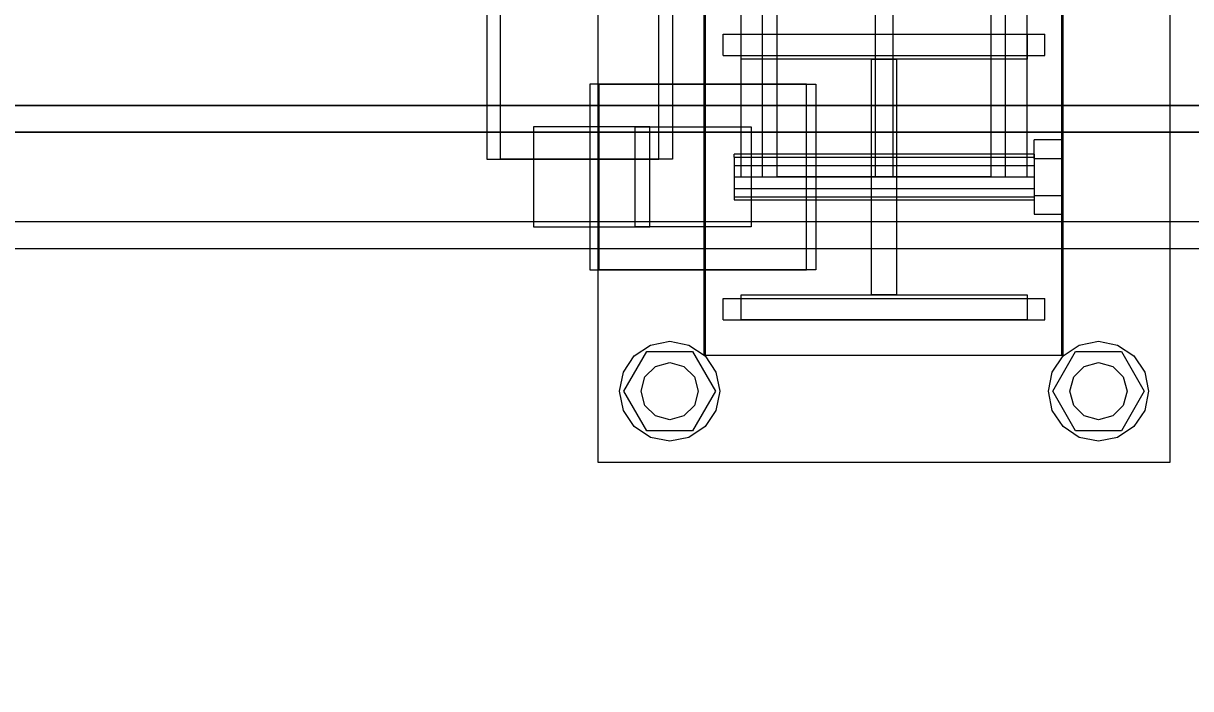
# Model space of a CAD drawing. Header units: millimetres. Extents: x -191664 to 191490, y -197311 to 10263.
# Drawn here: x 2673.2 to 2999.8, y -18573.3 to -18387 of the extents above; entities that cross this region are included whole.
import ezdxf

# ---------------------------------------------------------------- set-up
doc = ezdxf.new("R2010")
doc.units = ezdxf.units.MM
doc.layers.add('COTAS_INSTALACION_P', color=30, linetype='Continuous', lineweight=0)
doc.layers.add('superior_C01', color=7, linetype='Continuous', lineweight=0)
doc.dimstyles.new('PLANTA_100', dxfattribs={"dimtxt": 250, "dimasz": 150, "dimexe": 150, "dimexo": 80, "dimgap": 100, "dimtad": 1, "dimtih": 1, "dimtoh": 1, "dimdec": 1, "dimdsep": 46, "dimcen": 0.09, "dimclrd": 1, "dimclre": 1, "dimclrt": 1, "dimadec": 0, "dimazin": 0, "dimtfac": 1, "dimtdec": 4, "dimtofl": 0, "dimtmove": 0, "dimatfit": 3, "dimfxl": 1, "dimtolj": 1, "dimtzin": 0, "dimarcsym": 0})

# ---------------------------------------------------------------- blocks, each defined once
blk = doc.blocks.new('*D5')
at = {"layer": 'COTAS_INSTALACION_P', "color": 1, "lineweight": -2, "transparency": 16777216}
for p, q in [((-1000, -18080), (-1000, -25850)), ((60117.12, -18080), (60117.12, -25850)), ((-850, -25700), (59967.12, -25700))]:
    blk.add_line(p, q, dxfattribs=at)
at = {"layer": 'COTAS_INSTALACION_P', "color": 1, "transparency": 16777216}
for points in [[(-850, -25675), (-850, -25725), (-1000, -25700)], [(59967.12, -25675), (59967.12, -25725), (60117.12, -25700)]]:
    blk.add_solid(points, dxfattribs=at)
at = {"layer": 'Defpoints', "color": 0, "transparency": 16777216}
for p in [(-1000, -18000), (60117.12, -18000), (60117.12, -25700)]:
    blk.add_point(p, dxfattribs=at)

msp = doc.modelspace()

# ---------------------------------------------------------------- linework, layer by layer
at = {"layer": 'superior_C01', "color": 139, "true_color": 0x354b57}
for p, q in [((2884.04, -17570), (2884.04, -18430)), ((2911.54, -17570), (2911.54, -18430)), ((2916.54, -18430), (2916.54, -17570)), ((2944.04, -18430), (2944.04, -17570)), ((2802.88, -17575), (2802.88, -18425)), ((2806.72, -18425), (2806.72, -17575)), ((2851.01, -18425), (2851.01, -17575)), ((2854.85, -17575), (2854.85, -18425)), ((2874.04, -18397), (2874.04, -18390)), ((2874.04, -18390), (2954.04, -18390)), ((2954.04, -18390), (2954.04, -18397)), ((2954.04, -18397), (2874.04, -18397)), ((2910.54, -18463), (2910.54, -18397)), ((2910.54, -18397), (2917.54, -18397)), ((2917.54, -18397), (2917.54, -18463)), ((2892.34, -18404), (2831.71, -18404)), ((2831.71, -18404), (2831.71, -18456)), ((2834.27, -18404), (2831.71, -18404)), ((2834.27, -18456), (2834.27, -18404)), ((2834.27, -18404), (2894.9, -18404)), ((2892.34, -18456), (2892.34, -18404)), ((2892.34, -18404), (2894.9, -18404)), ((2894.9, -18404), (2894.9, -18456)), ((3469.93, -18410), (2333.1, -18410)), ((2345.91, -18410), (3482.74, -18410)), ((3561.18, -18410), (2424.35, -18410)), ((2440.36, -18410), (3577.19, -18410)), ((3468.33, -18417.5), (2424.35, -18417.5)), ((2440.36, -18417.5), (3484.34, -18417.5)), ((2844.36, -18416), (2815.94, -18416)), ((2815.94, -18416), (2815.94, -18444)), ((2848.45, -18416), (2815.94, -18416)), ((2844.36, -18444), (2844.36, -18416)), ((2844.36, -18416), (2876.88, -18416)), ((2848.45, -18444), (2848.45, -18416)), ((2848.45, -18416), (2876.88, -18416)), ((2876.88, -18416), (2876.88, -18444)), ((2802.88, -18425), (2851.01, -18425)), ((2802.88, -18425), (2806.72, -18425)), ((2854.85, -18425), (2806.72, -18425)), ((2854.85, -18425), (2851.01, -18425)), ((2944.04, -18430), (2884.04, -18430)), ((2916.54, -18430), (2911.54, -18430)), ((2424.35, -18442.5), (3468.33, -18442.5)), ((2440.36, -18442.5), (3484.34, -18442.5)), ((2815.94, -18444), (2844.36, -18444)), ((2815.94, -18444), (2848.45, -18444)), ((2876.88, -18444), (2844.36, -18444)), ((2876.88, -18444), (2848.45, -18444)), ((2333.1, -18450), (3469.93, -18450)), ((2345.91, -18450), (3482.74, -18450)), ((2424.35, -18450), (3561.18, -18450)), ((2440.36, -18450), (3577.19, -18450)), ((2831.71, -18456), (2892.34, -18456)), ((2831.71, -18456), (2834.27, -18456)), ((2894.9, -18456), (2834.27, -18456)), ((2894.9, -18456), (2892.34, -18456)), ((2874.04, -18470), (2874.04, -18463)), ((2874.04, -18463), (2954.04, -18463)), ((2917.54, -18463), (2910.54, -18463)), ((2954.04, -18463), (2954.04, -18470)), ((2954.04, -18470), (2874.04, -18470))]:
    msp.add_line(p, q, dxfattribs=at)
at = {"layer": 'superior_C01', "color": 251, "true_color": 0x4e626d}
for p, q in [((2834.04, -18510), (2834.04, -18350)), ((2994.04, -18350), (2994.04, -18510)), ((2874.04, -18430), (2874.04, -18375)), ((2880.04, -18430), (2880.04, -18375)), ((2948.04, -18430), (2948.04, -18375)), ((2954.04, -18430), (2954.04, -18375)), ((2863.72, -18480), (2863.72, -18380)), ((2864.04, -18480), (2864.04, -18380)), ((2963.72, -18380), (2963.72, -18480)), ((2964.04, -18380), (2964.04, -18480)), ((2869.04, -18390), (2959.04, -18390)), ((2869.04, -18396), (2869.04, -18390)), ((2959.04, -18396), (2959.04, -18390)), ((2869.04, -18396), (2959.04, -18396)), ((2874.04, -18430), (2880.04, -18430)), ((2948.04, -18430), (2954.04, -18430)), ((2869.04, -18464), (2959.04, -18464)), ((2869.04, -18470), (2869.04, -18464)), ((2959.04, -18470), (2959.04, -18464)), ((2869.04, -18470), (2959.04, -18470)), ((2963.72, -18480), (2863.72, -18480)), ((2964.04, -18480), (2864.04, -18480)), ((2994.04, -18510), (2834.04, -18510))]:
    msp.add_line(p, q, dxfattribs=at)
at = {"layer": 'superior_C01', "color": 9, "true_color": 0xaebcc4}
for p, q in [((2956.04, -18424.8), (2956.04, -18419.6)), ((2964.04, -18419.6), (2956.04, -18419.6)), ((2964.04, -18419.6), (2964.04, -18424.8)), ((2872.04, -18424.46), (2872.04, -18423.6)), ((2956.04, -18423.6), (2872.04, -18423.6)), ((2872.04, -18424.46), (2872.04, -18426.8)), ((2872.04, -18424.46), (2956.04, -18424.46)), ((2956.04, -18423.6), (2956.04, -18424.46)), ((2956.04, -18424.46), (2956.04, -18426.8)), ((2956.04, -18424.8), (2956.04, -18435.2)), ((2956.04, -18424.8), (2964.04, -18424.8)), ((2964.04, -18424.8), (2964.04, -18435.2)), ((2872.04, -18426.8), (2872.04, -18430)), ((2872.04, -18426.8), (2956.04, -18426.8)), ((2956.04, -18426.8), (2956.04, -18430)), ((2872.04, -18430), (2872.04, -18433.2)), ((2872.04, -18430), (2956.04, -18430)), ((2956.04, -18430), (2956.04, -18433.2)), ((2872.04, -18433.2), (2872.04, -18435.54)), ((2872.04, -18433.2), (2956.04, -18433.2)), ((2956.04, -18433.2), (2956.04, -18435.54)), ((2872.04, -18435.54), (2872.04, -18436.4)), ((2872.04, -18435.54), (2956.04, -18435.54)), ((2872.04, -18436.4), (2956.04, -18436.4)), ((2956.04, -18435.2), (2956.04, -18440.4)), ((2956.04, -18435.2), (2964.04, -18435.2)), ((2956.04, -18435.54), (2956.04, -18436.4)), ((2964.04, -18435.2), (2964.04, -18440.4)), ((2956.04, -18440.4), (2964.04, -18440.4)), ((2844.14, -18480.1), (2848.68, -18477.07)), ((2848.68, -18477.07), (2854.04, -18476)), ((2854.04, -18476), (2859.4, -18477.07)), ((2859.4, -18477.07), (2863.94, -18480.1)), ((2964.14, -18480.1), (2968.68, -18477.07)), ((2968.68, -18477.07), (2974.04, -18476)), ((2974.04, -18476), (2979.4, -18477.07)), ((2979.4, -18477.07), (2983.94, -18480.1)), ((2841.11, -18484.64), (2844.14, -18480.1)), ((2841.24, -18490), (2847.64, -18478.91)), ((2847.64, -18478.91), (2860.44, -18478.91)), ((2860.44, -18478.91), (2866.84, -18490)), ((2863.94, -18480.1), (2866.98, -18484.64)), ((2961.11, -18484.64), (2964.14, -18480.1)), ((2961.24, -18490), (2967.64, -18478.91)), ((2967.64, -18478.91), (2980.44, -18478.91)), ((2980.44, -18478.91), (2986.84, -18490)), ((2983.94, -18480.1), (2986.98, -18484.64)), ((2847.11, -18486), (2850.04, -18483.07)), ((2850.04, -18483.07), (2854.04, -18482)), ((2854.04, -18482), (2858.04, -18483.07)), ((2858.04, -18483.07), (2860.97, -18486)), ((2967.11, -18486), (2970.04, -18483.07)), ((2970.04, -18483.07), (2974.04, -18482)), ((2974.04, -18482), (2978.04, -18483.07)), ((2978.04, -18483.07), (2980.97, -18486)), ((2840.04, -18490), (2841.11, -18484.64)), ((2846.04, -18490), (2847.11, -18486)), ((2860.97, -18486), (2862.04, -18490)), ((2866.98, -18484.64), (2868.04, -18490)), ((2960.04, -18490), (2961.11, -18484.64)), ((2966.04, -18490), (2967.11, -18486)), ((2980.97, -18486), (2982.04, -18490)), ((2986.98, -18484.64), (2988.04, -18490)), ((2841.11, -18495.36), (2840.04, -18490)), ((2847.64, -18501.09), (2841.24, -18490)), ((2847.11, -18494), (2846.04, -18490)), ((2866.84, -18490), (2860.44, -18501.09)), ((2862.04, -18490), (2860.97, -18494)), ((2868.04, -18490), (2866.98, -18495.36)), ((2961.11, -18495.36), (2960.04, -18490)), ((2967.64, -18501.09), (2961.24, -18490)), ((2967.11, -18494), (2966.04, -18490)), ((2986.84, -18490), (2980.44, -18501.09)), ((2982.04, -18490), (2980.97, -18494)), ((2988.04, -18490), (2986.98, -18495.36)), ((2844.14, -18499.9), (2841.11, -18495.36)), ((2850.04, -18496.93), (2847.11, -18494)), ((2854.04, -18498), (2850.04, -18496.93)), ((2858.04, -18496.93), (2854.04, -18498)), ((2860.97, -18494), (2858.04, -18496.93)), ((2866.98, -18495.36), (2863.94, -18499.9)), ((2964.14, -18499.9), (2961.11, -18495.36)), ((2970.04, -18496.93), (2967.11, -18494)), ((2974.04, -18498), (2970.04, -18496.93)), ((2978.04, -18496.93), (2974.04, -18498)), ((2980.97, -18494), (2978.04, -18496.93)), ((2986.98, -18495.36), (2983.94, -18499.9)), ((2848.68, -18502.93), (2844.14, -18499.9)), ((2863.94, -18499.9), (2859.4, -18502.93)), ((2968.68, -18502.93), (2964.14, -18499.9)), ((2983.94, -18499.9), (2979.4, -18502.93)), ((2860.44, -18501.09), (2847.64, -18501.09)), ((2854.04, -18504), (2848.68, -18502.93)), ((2859.4, -18502.93), (2854.04, -18504)), ((2980.44, -18501.09), (2967.64, -18501.09)), ((2974.04, -18504), (2968.68, -18502.93)), ((2979.4, -18502.93), (2974.04, -18504))]:
    msp.add_line(p, q, dxfattribs=at)

# ---------------------------------------------------------------- dimensions: what is measured, and where the dimension line sits
at = {"layer": 'COTAS_INSTALACION_P'}
dim = msp.add_aligned_dim(p1=(-1000, -18000), p2=(60117.12, -18000), distance=-7700, text='<> P', dimstyle='PLANTA_100', dxfattribs=at)
dim.commit()
dim.dimension.update_dxf_attribs({"geometry": '*D5', "text_midpoint": (29558.56, -25700)})

doc.saveas('drawing.dxf')
